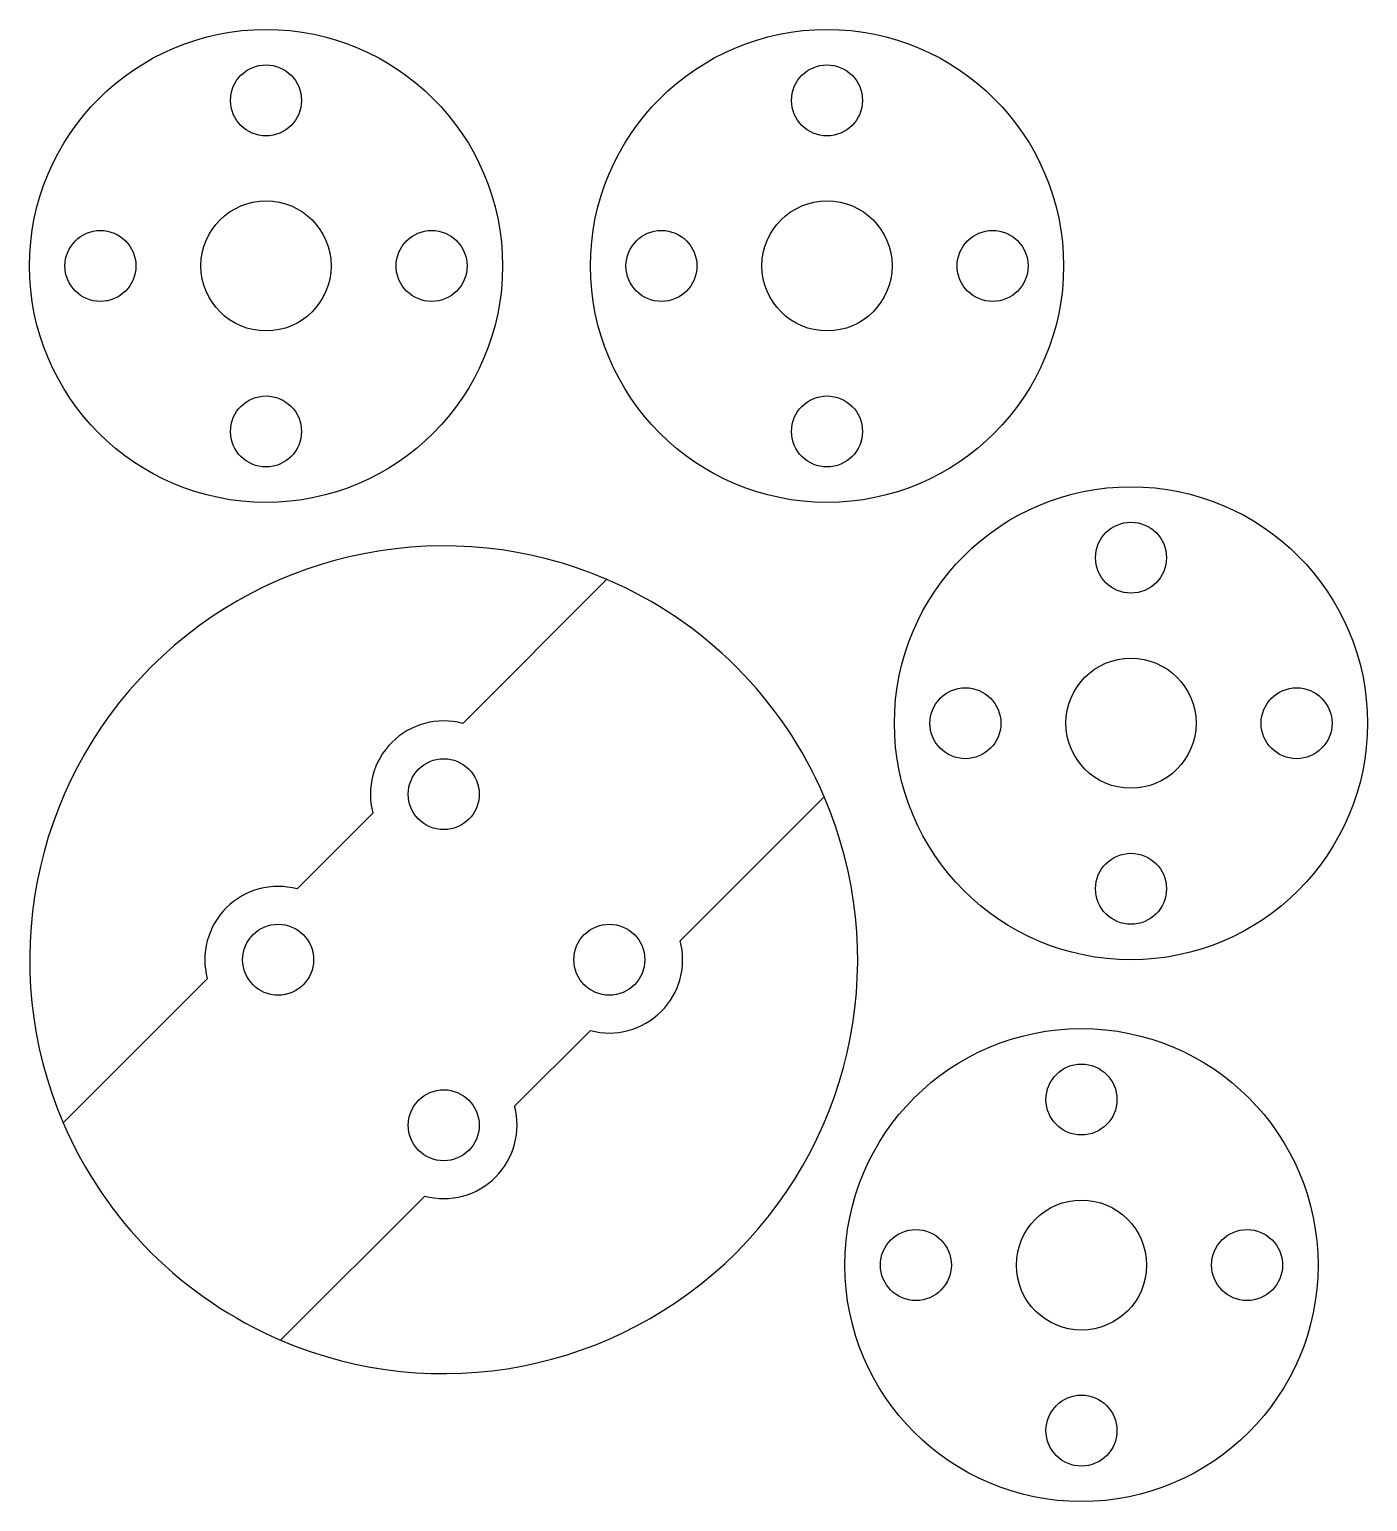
# Model space of a CAD drawing. Header units: millimetres. Extents: x 15.4 to 71.9, y 8.2 to 70.4.
import ezdxf

# ---------------------------------------------------------------- set-up
doc = ezdxf.new("R2010")
doc.units = ezdxf.units.MM

msp = doc.modelspace()

# ---------------------------------------------------------------- linework, layer by layer
for p, q in [((33.675, 41.062), (39.766, 47.153)), ((42.867, 31.869), (48.958, 37.96)), ((29.878, 37.265), (26.675, 34.062)), ((22.878, 30.265), (16.787, 24.174)), ((39.071, 28.073), (35.867, 24.869)), ((32.071, 21.073), (25.98, 14.982))]:
    msp.add_line(p, q)
for centre, radius in [((25.361, 60.405), 10), ((49.076, 60.405), 10), ((25.361, 67.405), 1.5), ((49.076, 67.405), 1.5), ((25.361, 60.405), 2.75), ((49.076, 60.405), 2.75), ((18.361, 60.405), 1.5), ((32.361, 60.405), 1.5), ((42.076, 60.405), 1.5), ((56.076, 60.405), 1.5), ((25.361, 53.405), 1.5), ((49.076, 53.405), 1.5), ((61.925, 41.067), 10), ((61.925, 48.067), 1.5), ((61.925, 41.067), 2.75), ((54.925, 41.067), 1.5), ((68.925, 41.067), 1.5), ((32.873, 38.067), 1.5), ((61.925, 34.067), 1.5), ((25.873, 31.067), 1.5), ((39.873, 31.067), 1.5), ((59.832, 18.156), 10), ((59.832, 25.156), 1.5), ((32.873, 24.067), 1.5), ((59.832, 18.156), 2.75), ((52.832, 18.156), 1.5), ((66.832, 18.156), 1.5), ((59.832, 11.156), 1.5)]:
    msp.add_circle(centre, radius)
for centre, radius, start, end in [((32.873, 31.067), 17.5, 66.80375, 203.19625), ((32.873, 31.067), 17.5, 23.19625, 66.80375), ((32.873, 31.067), 17.5, 23.19625, 66.80375), ((32.873, 38.067), 3.1, 75.00539, 194.99461), ((32.873, 31.067), 17.5, 246.80375, 23.19625), ((25.873, 31.067), 3.1, 75.00539, 194.99461), ((39.873, 31.067), 3.1, 255.00539, 14.99461), ((32.873, 24.067), 3.1, 255.00539, 14.99461), ((32.873, 31.067), 17.5, 203.19625, 246.80375), ((32.873, 31.067), 17.5, 203.19625, 246.80375)]:
    msp.add_arc(centre, radius, start, end)

doc.saveas('drawing.dxf')
